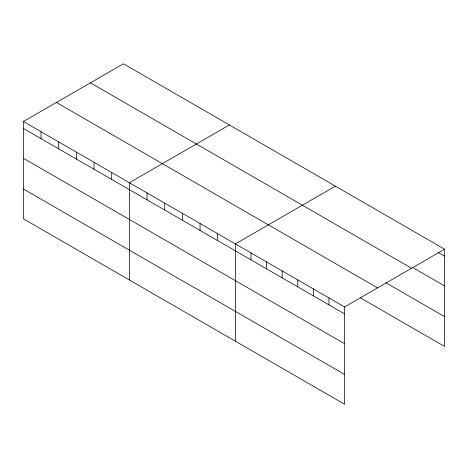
<?xml version="1.0" encoding="UTF-8"?>
<svg xmlns="http://www.w3.org/2000/svg" width="468" height="468" viewBox="0 0 468 468"><rect width="100%" height="100%" fill="white"/><g stroke="black" fill="none" stroke-linecap="round" stroke-linejoin="round"><path stroke-width="0.7" d="M23.4 121.528L344.565 306.95L344.565 404.229L23.4 218.808L23.4 121.528L123.435 63.771L444.6 249.192L444.6 346.472L360.366 297.841M229.419 124.962L129.384 182.713L129.384 279.999M335.404 186.147L235.369 243.904L235.369 341.184M344.565 306.95L444.6 249.192M438.358 252.527L444.6 256.131M413.402 267.93L444.6 285.942M90.423 82.83L411.588 268.252M385.948 282.795L444.6 316.66M56.412 102.469L377.577 287.89M23.4 128.46L344.565 313.882M23.4 158.278L344.565 343.699M23.4 188.99L344.565 374.418M328.963 297.94L328.963 304.879M313.367 288.937L313.367 295.87M297.765 279.928L297.765 286.866M282.169 270.925L282.169 277.857M266.567 261.916L266.567 268.854M250.965 252.913L250.965 259.845M217.702 233.707L217.702 240.64M200.041 223.511L200.041 230.443M182.374 213.309L182.374 220.247M164.713 203.112L164.713 210.044M147.046 192.915L147.046 199.848M111.717 172.516L111.717 179.455M94.056 162.32L94.056 169.252M76.389 152.123L76.389 159.056M58.728 141.921L58.728 148.859M41.061 131.724L41.061 138.657"/></g></svg>
